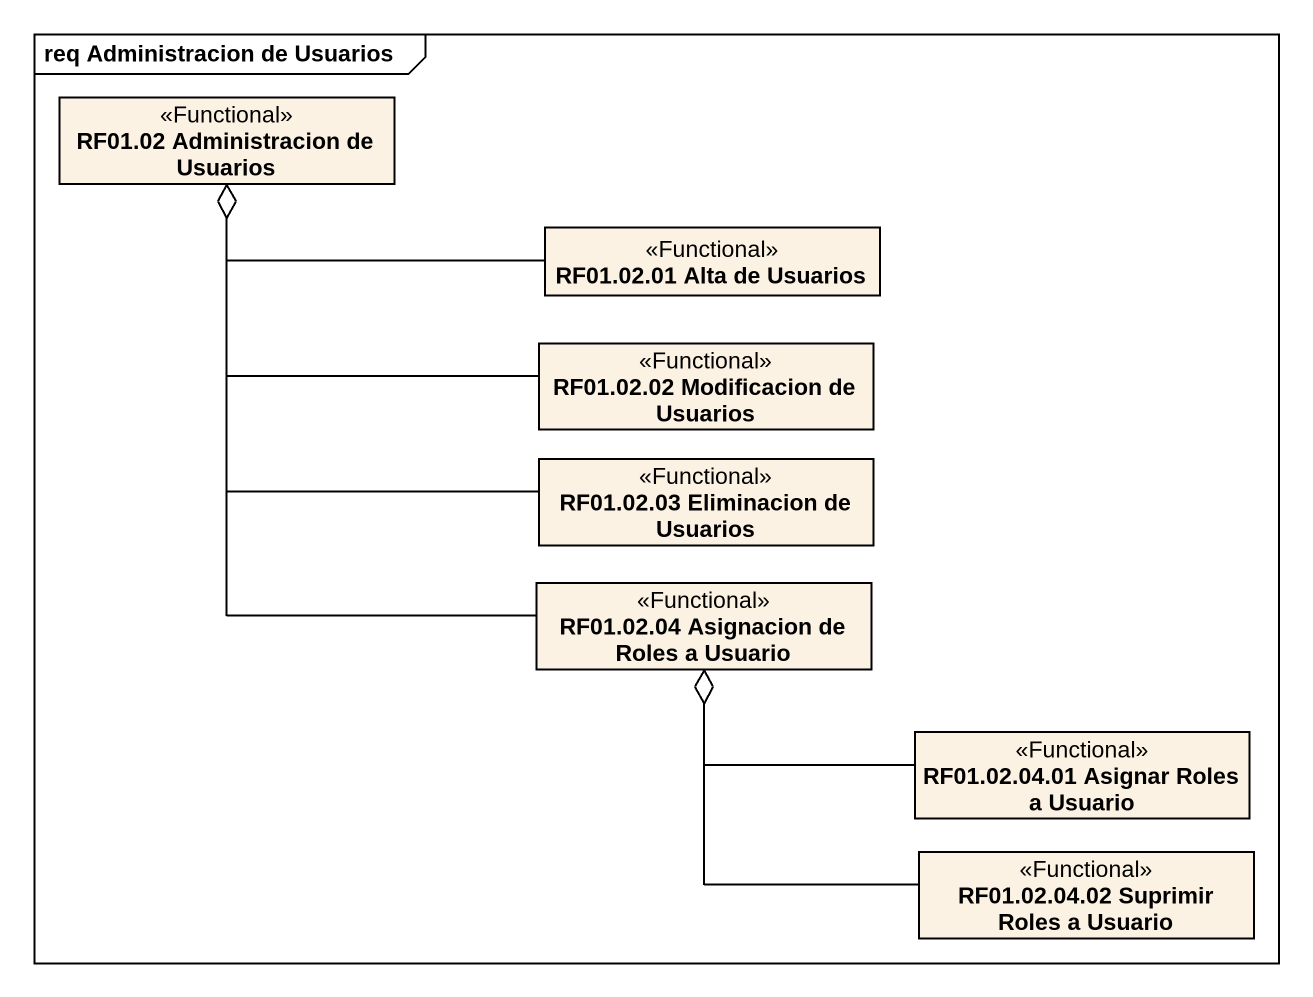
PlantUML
@startuml
mainframe req Administracion de Usuarios
hide circle
hide empty members
class "RF01.02 Administracion de Usuarios" as RF01_02_Administracion_de <<Functional>>
class "RF01.02.01 Alta de Usuarios" as RF01_02_01_Alta_de_Usuarios <<Functional>>
class "RF01.02.02 Modificacion de Usuarios" as RF01_02_02_Modificacion_de <<Functional>>
class "RF01.02.03 Eliminacion de Usuarios" as RF01_02_03_Eliminacion_de <<Functional>>
class "RF01.02.04 Asignacion de Roles a Usuario" as RF01_02_04_Asignacion_de <<Functional>>
class "RF01.02.04.01 Asignar Roles a Usuario" as RF01_02_04_01_Asignar_Roles <<Functional>>
class "RF01.02.04.02 Suprimir Roles a Usuario" as RF01_02_04_02_Suprimir <<Functional>>
RF01_02_01_Alta_de_Usuarios -left-o RF01_02_Administracion_de
RF01_02_02_Modificacion_de -left-o RF01_02_Administracion_de
RF01_02_03_Eliminacion_de -up-o RF01_02_Administracion_de
RF01_02_04_Asignacion_de -up-o RF01_02_Administracion_de
RF01_02_04_01_Asignar_Roles -left-o RF01_02_04_Asignacion_de
RF01_02_04_02_Suprimir -up-o RF01_02_04_Asignacion_de
@enduml
